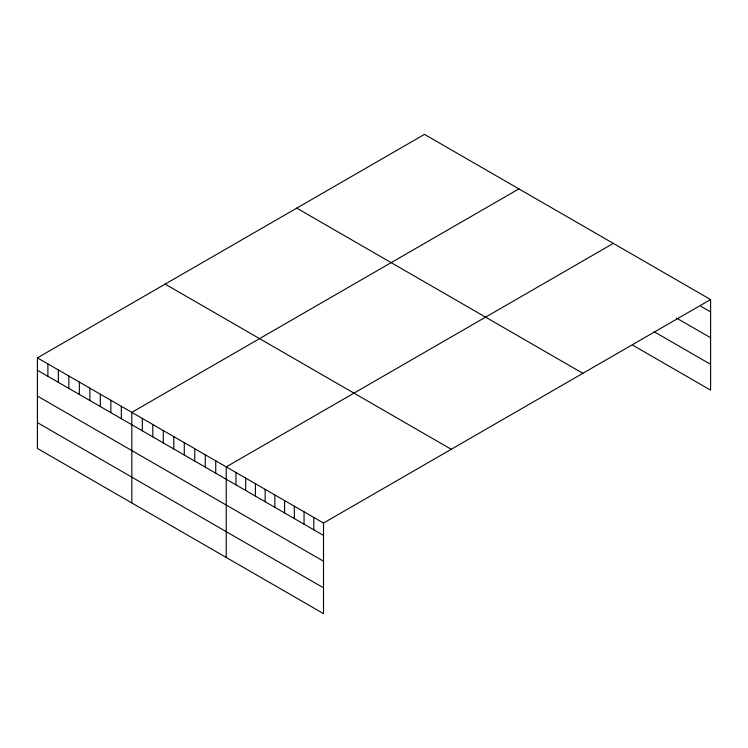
<?xml version="1.0" encoding="UTF-8"?>
<svg xmlns="http://www.w3.org/2000/svg" width="748" height="748" viewBox="0 0 748 748"><rect width="100%" height="100%" fill="white"/><g stroke="black" fill="none" stroke-linecap="round" stroke-linejoin="round"><path stroke-width="1.12" d="M710.6 299.565L323.51 523.048L323.51 613.622L37.4 448.435L37.4 357.862L424.49 134.378L710.6 299.565L710.6 390.138L632.78 345.202M518.906 188.889L131.816 412.372L131.816 502.946M613.323 243.399L226.233 466.883L226.233 557.456M700.876 306.315L710.6 311.935M676.557 318.087L710.6 337.741M654.182 331.757L710.6 364.332M296.75 208.131L582.86 373.308M165.14 284.118L451.25 449.296M37.4 357.862L323.51 523.048M37.4 370.232L323.51 535.418M37.4 396.047L323.51 561.224M37.4 422.629L323.51 587.816M313.777 517.429L313.777 529.799M304.053 511.819L304.053 524.189M294.329 506.2L294.329 518.57M284.595 500.58L284.595 512.95M274.871 494.97L274.871 507.34M265.138 489.351L265.138 501.721M255.414 483.732L255.414 496.102M245.69 478.122L245.69 490.492M235.957 472.502L235.957 484.872M215.742 460.833L215.742 473.204M205.251 454.775L205.251 467.145M194.761 448.716L194.761 461.086M184.27 442.657L184.27 455.027M173.779 436.598L173.779 448.968M163.288 430.549L163.288 442.919M152.798 424.49L152.798 436.86M142.307 418.431L142.307 430.801M121.326 406.323L121.326 418.693M110.835 400.264L110.835 412.634M100.344 394.205L100.344 406.575M89.853 388.147L89.853 400.517M79.363 382.088L79.363 394.467M68.872 376.038L68.872 388.408M58.381 369.98L58.381 382.35M47.891 363.921L47.891 376.291"/></g></svg>
